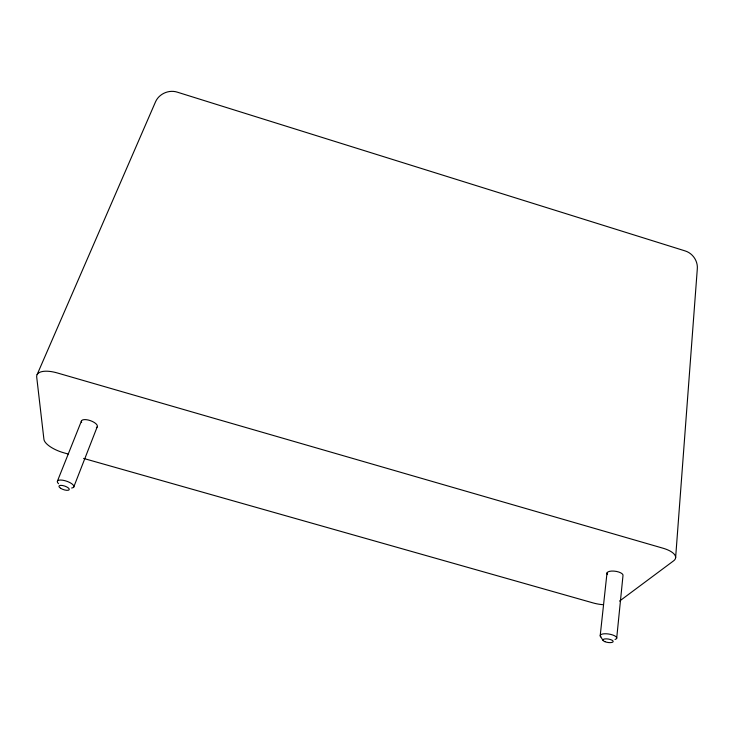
<?xml version="1.0" encoding="UTF-8"?>
<svg xmlns="http://www.w3.org/2000/svg" width="734" height="734" viewBox="0 0 734 734"><rect width="100%" height="100%" fill="white"/><g stroke="black" fill="none" stroke-linecap="round" stroke-linejoin="round"><path stroke-width="1.1" d="M675.61 557.803L697.3 268.965C698.052 261.038 692.694 253.175 685.088 250.909L177.582 92.245C169.187 89.365 159.131 93.613 155.544 101.787L37.122 374.588M616.679 638.351L622.973 575.75A8.129 3.092 8.3 0 0 613.973 571.098A8.129 3.092 8.3 0 0 607.559 574.603M600.238 635.314L607.009 572.933M73.684 487.183L97.145 426.995M57.481 480.972L81.557 420.71M619.588 601.063L673.592 560.849A21.57 8.533 7.3 0 0 663.05 548.225L57.243 372.936A22.57 9.322 20.7 0 0 36.7 377.028L43.921 439.336A20.139 7.551 19.5 0 0 63.748 452.786L68.161 454.034M83.593 458.42L593.063 602.917A19.258 7.001 8.8 0 0 602.715 604.669M600.256 636.057L602.926 640.259M81.639 422.555A8.45 3.349 19.5 0 1 90.3 420.61A8.45 3.349 19.5 0 1 96.365 427.619M600.825 636.846A8.386 2.808 9 0 1 603.99 633.8A8.386 2.808 9 0 1 614.578 635.763A8.386 2.808 9 0 1 615.019 639.479M58.555 483.697A8.725 3.046 18.7 0 1 60.592 480.036A8.725 3.046 18.7 0 1 71.794 483.752A8.725 3.046 18.7 0 1 71.638 488.027M604.899 641.681A5.221 1.734 9.1 0 0 613.165 641.699A5.221 1.734 9.1 0 0 606.082 638.846A5.221 1.734 9.1 0 0 604.899 641.681M60.555 488.238A5.432 1.881 18.7 0 0 69.152 489.789A5.432 1.881 18.7 0 0 62.619 485.523A5.432 1.881 18.7 0 0 60.555 488.238"/></g></svg>
